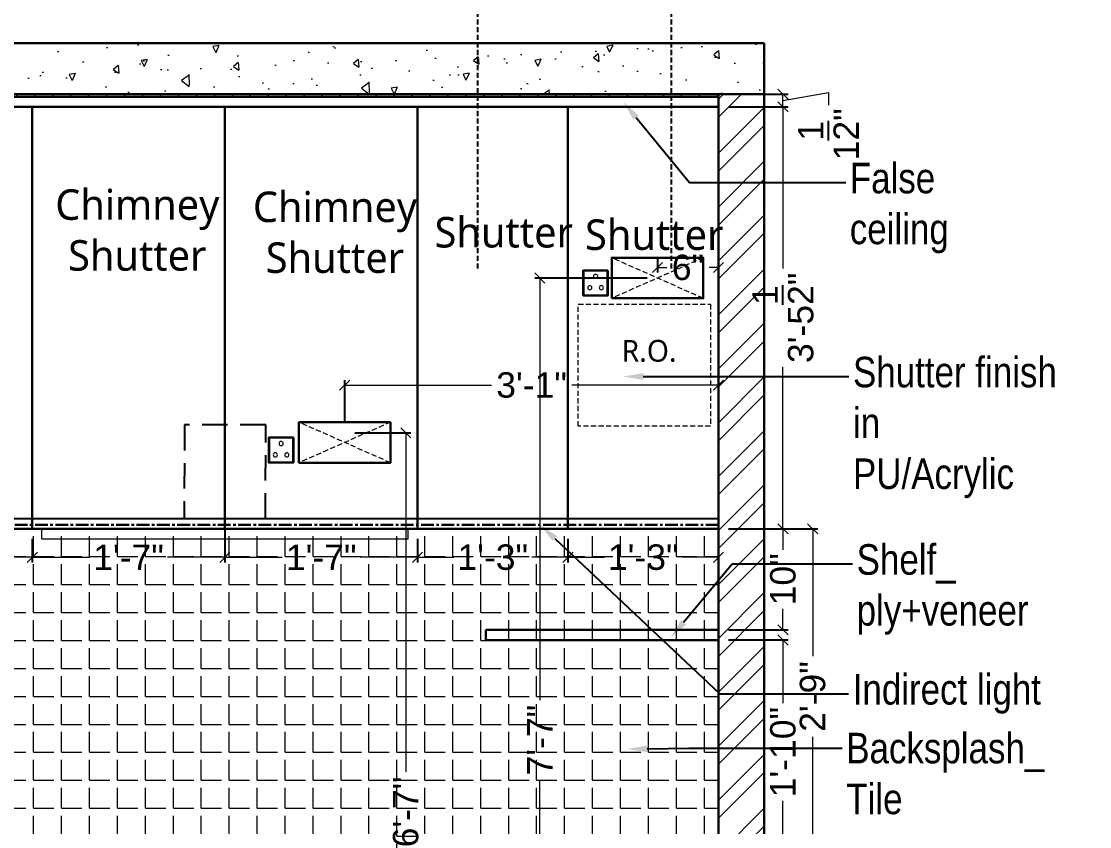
# Model space of a CAD drawing. Header units: millimetres. Extents: x 56222 to 3066687, y -650199 to -121287.
# Drawn here: x 132659.9 to 132765, y -185413.1 to -185333.9 of the extents above; entities that cross this region are included whole.
import ezdxf
from ezdxf import colors
from ezdxf.entities.mleader import LeaderData, LeaderLine
from ezdxf.math import Vec2, Vec3

# ---------------------------------------------------------------- set-up
doc = ezdxf.new("R2010")
doc.units = ezdxf.units.MM
doc.header["$MEASUREMENT"] = 0
doc.header["$PDMODE"] = 35
for name, pattern in [('00 . GROUND FLOOR$0$DASHED', [0.75, 0.5, -0.25]), ('CENTER', [2, 1.25, -0.25, 0.25, -0.25]), ('DASHED', [0.75, 0.5, -0.25]), ('DASHED2', [0.375, 0.25, -0.125])]:
    doc.linetypes.add(name, pattern=pattern)
doc.layers.get('Defpoints').update_dxf_attribs({"color": 220})
doc.layers.add('AR HATCH-7', color=7, linetype='Continuous')
for name, color, linetype, lineweight in [('dim05', 1, 'Continuous', 13), ('el', 7, 'Continuous', 20), ('ELEC-wires', 1, 'DASHED2', 13), ('FURNITURE', 32, 'Continuous', 9), ('FURNITURE-1', 252, 'Continuous', 13), ('GF FALSE CEILING', 6, 'Continuous', 35), ('hatch-rcc', 251, 'Continuous', 9), ('Labelling', 1, 'Continuous', 25), ('SECTION ( SLAB PLine )', 104, 'Continuous', 30), ('Text', 7, 'Continuous', 15), ('wall', 7, 'Continuous', 30), ('XX~SLAB ( BEAM )~ ( DIM )', 7, 'Continuous', 9)]:
    doc.layers.add(name, color=color, linetype=linetype, lineweight=lineweight)
doc.styles.add('Arial', font='arial.ttf')
doc.styles.get("Standard").update_dxf_attribs({"font": 'arial.ttf', "height": 6})
doc.styles.add('style4', font='ARIALN.TTF')
doc.dimstyles.new('ISO-25', dxfattribs={"dimtxt": 2.5, "dimasz": 1, "dimexe": 0.5, "dimexo": 1, "dimtad": 0, "dimdec": 1, "dimlunit": 4, "dimtxsty": 'Standard', "dimblk": 'OBLIQUE', "dimcen": 2.5, "dimclrd": 1, "dimclre": 1, "dimclrt": 5, "dimadec": 0, "dimazin": 0, "dimtfac": 1, "dimtdec": 1, "dimtmove": 0, "dimatfit": 3, "dimfxl": 1, "dimlwd": -1, "dimarcsym": 0})

# ---------------------------------------------------------------- blocks, each defined once
blk = doc.blocks.new('6616')
at = {"color": 242, "linetype": 'DASHED', "true_color": 0xcd2027}
for p, q in [((386784.79, -36915.77), (386775.78, -36911.78)), ((386784.79, -36911.78), (386775.78, -36915.77))]:
    blk.add_line(p, q, dxfattribs=at)
at = {"layer": 'ELEC-wires', "color": 5, "linetype": 'ByBlock', "lineweight": 30, "ltscale": 4}
blk.add_lwpolyline([(386775.78, -36911.78), (386784.79, -36911.78), (386784.79, -36915.77), (386775.78, -36915.77)], close=True, dxfattribs=at)
blk = doc.blocks.new('erfer')
at = {"layer": 'hatch-rcc', "lineweight": 30}
blk.add_lwpolyline([(1905.9, -1304.21), (1908.38, -1304.21), (1908.38, -1306.73), (1905.9, -1306.73)], close=True, dxfattribs=at)
at = {"layer": 'hatch-rcc'}
blk.add_lwpolyline([(1905.96, -1304.28), (1908.31, -1304.28), (1908.31, -1306.66), (1905.96, -1306.66)], close=True, dxfattribs=at)
for centre in [(1907.14, -1304.81), (1906.56, -1305.95), (1907.72, -1305.95)]:
    blk.add_circle(centre, 0.211, dxfattribs=at)
blk = doc.blocks.new('_Oblique')
at = {"layer": 'wall', "color": 0, "lineweight": -2}
blk.add_line((-0.5, -0.5), (0.5, 0.5), dxfattribs=at)
blk = doc.blocks.new('*D500')
at = {"layer": 'Defpoints', "color": 0, "lineweight": 30, "transparency": 16777216}
for p in [(132728.52, -185394.72), (132734.87, -185394.72), (132728.52, -185416.78)]:
    blk.add_point(p, dxfattribs=at)
at = {"layer": 'dim05', "color": 1, "linetype": 'Continuous', "lineweight": -2, "transparency": 16777216}
for p, q in [((132729.52, -185394.72), (132735.37, -185394.72)), ((132729.52, -185416.78), (132735.37, -185416.78))]:
    blk.add_line(p, q, dxfattribs=at)
at = {"layer": 'dim05', "color": 1, "linetype": 'Continuous', "transparency": 16777216}
for p, q in [((132734.87, -185394.72), (132734.87, -185400.95)), ((132734.87, -185416.78), (132734.87, -185410.55))]:
    blk.add_line(p, q, dxfattribs=at)
at = {"layer": 'dim05', "color": 1, "transparency": 16777216}
for p, rotation in [((132734.87, -185394.72), 90), ((132734.87, -185416.78), 270)]:
    blk.add_blockref('_Oblique', p, dxfattribs=dict(at, rotation=rotation))
at = {"layer": 'dim05', "color": 5, "lineweight": 25, "transparency": 16777216, "insert": (132734.87, -185405.75), "char_height": 2.5, "attachment_point": 5, "rotation": 90, "style": 'Arial'}
blk.add_mtext('1\'-10"', dxfattribs=at)
blk = doc.blocks.new('*D501')
at = {"layer": 'Defpoints', "color": 0, "lineweight": 30, "transparency": 16777216}
for p in [(132728.52, -185383.78), (132734.87, -185383.78), (132728.52, -185393.72)]:
    blk.add_point(p, dxfattribs=at)
at = {"layer": 'dim05', "color": 1, "linetype": 'Continuous', "lineweight": -2, "transparency": 16777216}
for p, q in [((132729.52, -185383.78), (132735.37, -185383.78)), ((132729.52, -185393.72), (132735.37, -185393.72))]:
    blk.add_line(p, q, dxfattribs=at)
at = {"layer": 'dim05', "color": 1, "linetype": 'Continuous', "transparency": 16777216}
for p, q in [((132734.87, -185383.78), (132734.87, -185385.84)), ((132734.87, -185393.72), (132734.87, -185391.67))]:
    blk.add_line(p, q, dxfattribs=at)
at = {"layer": 'dim05', "color": 1, "transparency": 16777216}
for p, rotation in [((132734.87, -185383.78), 90), ((132734.87, -185393.72), 270)]:
    blk.add_blockref('_Oblique', p, dxfattribs=dict(at, rotation=rotation))
at = {"layer": 'dim05', "color": 5, "lineweight": 25, "transparency": 16777216, "insert": (132734.87, -185388.75), "char_height": 2.5, "attachment_point": 5, "rotation": 90, "style": 'Arial'}
blk.add_mtext('10"', dxfattribs=at)
blk = doc.blocks.new('*D502')
at = {"layer": 'Defpoints', "color": 0, "lineweight": 30, "transparency": 16777216}
for p in [(132728.52, -185342.28), (132734.87, -185342.28), (132728.52, -185383.78)]:
    blk.add_point(p, dxfattribs=at)
at = {"layer": 'dim05', "color": 1, "linetype": 'Continuous', "lineweight": -2, "transparency": 16777216}
for p, q in [((132729.52, -185342.28), (132735.37, -185342.28)), ((132729.52, -185383.78), (132735.37, -185383.78))]:
    blk.add_line(p, q, dxfattribs=at)
at = {"layer": 'dim05', "color": 1, "linetype": 'Continuous', "transparency": 16777216}
for p, q in [((132734.87, -185342.28), (132734.87, -185358.17)), ((132734.87, -185383.78), (132734.87, -185367.89))]:
    blk.add_line(p, q, dxfattribs=at)
at = {"layer": 'dim05', "color": 1, "transparency": 16777216}
for p, rotation in [((132734.87, -185342.28), 90), ((132734.87, -185383.78), 270)]:
    blk.add_blockref('_Oblique', p, dxfattribs=dict(at, rotation=rotation))
at = {"layer": 'dim05', "color": 5, "lineweight": 25, "transparency": 16777216, "insert": (132734.87, -185363.03), "char_height": 2.5, "attachment_point": 5, "rotation": 90, "style": 'Arial'}
blk.add_mtext('3\'-5{\\H1x;\\S1/2;}"', dxfattribs=at)
blk = doc.blocks.new('*D503')
at = {"layer": 'Defpoints', "color": 0, "lineweight": 30, "transparency": 16777216}
for p in [(132728.52, -185341.03), (132734.87, -185341.03), (132728.52, -185342.28)]:
    blk.add_point(p, dxfattribs=at)
at = {"layer": 'dim05', "color": 1, "linetype": 'Continuous', "lineweight": -2, "transparency": 16777216}
for p, q in [((132729.52, -185341.03), (132735.37, -185341.03)), ((132729.52, -185342.28), (132735.37, -185342.28))]:
    blk.add_line(p, q, dxfattribs=at)
at = {"layer": 'dim05', "color": 1, "linetype": 'Continuous', "transparency": 16777216}
for p, q in [((132734.87, -185341.65), (132739.34, -185340.87)), ((132734.87, -185342.28), (132734.87, -185341.03)), ((132739.34, -185340.87), (132739.34, -185342.12))]:
    blk.add_line(p, q, dxfattribs=at)
at = {"layer": 'dim05', "color": 1, "transparency": 16777216}
for p, rotation in [((132734.87, -185341.03), 90), ((132734.87, -185342.28), 270)]:
    blk.add_blockref('_Oblique', p, dxfattribs=dict(at, rotation=rotation))
at = {"layer": 'dim05', "color": 5, "lineweight": 25, "transparency": 16777216, "insert": (132739.34, -185344.98), "char_height": 2.5, "attachment_point": 5, "rotation": 90, "style": 'Arial'}
blk.add_mtext('1{\\H1x;\\S1/2;}"', dxfattribs=at)
blk = doc.blocks.new('*D504')
at = {"layer": 'Defpoints', "color": 0, "lineweight": 30, "transparency": 16777216}
for p in [(132728.52, -185383.78), (132737.79, -185383.78), (132728.52, -185416.78)]:
    blk.add_point(p, dxfattribs=at)
at = {"layer": 'dim05', "color": 1, "linetype": 'Continuous', "lineweight": -2, "transparency": 16777216}
for p, q in [((132729.52, -185383.78), (132738.29, -185383.78)), ((132729.52, -185416.78), (132738.29, -185416.78))]:
    blk.add_line(p, q, dxfattribs=at)
at = {"layer": 'dim05', "color": 1, "linetype": 'Continuous', "transparency": 16777216}
for p, q in [((132737.79, -185383.78), (132737.79, -185396.31)), ((132737.79, -185416.78), (132737.79, -185404.25))]:
    blk.add_line(p, q, dxfattribs=at)
at = {"layer": 'dim05', "color": 1, "transparency": 16777216}
for p, rotation in [((132737.79, -185383.78), 90), ((132737.79, -185416.78), 270)]:
    blk.add_blockref('_Oblique', p, dxfattribs=dict(at, rotation=rotation))
at = {"layer": 'dim05', "color": 5, "lineweight": 25, "transparency": 16777216, "insert": (132737.79, -185400.28), "char_height": 2.5, "attachment_point": 5, "rotation": 90, "style": 'Arial'}
blk.add_mtext('2\'-9"', dxfattribs=at)
blk = doc.blocks.new('*D505')
at = {"layer": 'Defpoints', "color": 0, "lineweight": 30, "transparency": 16777216}
for p in [(132642, -185383.78), (132661, -185383.78), (132661, -185386.59)]:
    blk.add_point(p, dxfattribs=at)
at = {"layer": 'dim05', "color": 1, "linetype": 'Continuous', "lineweight": -2, "transparency": 16777216}
for p, q in [((132642, -185384.78), (132642, -185387.09)), ((132661, -185384.78), (132661, -185387.09))]:
    blk.add_line(p, q, dxfattribs=at)
at = {"layer": 'dim05', "color": 1, "linetype": 'Continuous', "transparency": 16777216}
for p, q in [((132642, -185386.59), (132647.67, -185386.59)), ((132661, -185386.59), (132655.33, -185386.59))]:
    blk.add_line(p, q, dxfattribs=at)
at = {"layer": 'dim05', "color": 1, "transparency": 16777216, "rotation": 180}
blk.add_blockref('_Oblique', (132642, -185386.59), dxfattribs=at)
at = {"layer": 'dim05', "color": 1, "transparency": 16777216}
blk.add_blockref('_Oblique', (132661, -185386.59), dxfattribs=at)
at = {"layer": 'dim05', "color": 5, "lineweight": 25, "transparency": 16777216, "insert": (132651.5, -185386.59), "char_height": 2.5, "attachment_point": 5, "style": 'Arial'}
blk.add_mtext('1\'-7"', dxfattribs=at)
blk = doc.blocks.new('*D506')
at = {"layer": 'Defpoints', "color": 0, "lineweight": 30, "transparency": 16777216}
for p in [(132679.95, -185382.78), (132661, -185383.78), (132679.95, -185386.59)]:
    blk.add_point(p, dxfattribs=at)
at = {"layer": 'dim05', "color": 1, "linetype": 'Continuous', "lineweight": -2, "transparency": 16777216}
for p, q in [((132679.95, -185383.78), (132679.95, -185387.09)), ((132661, -185384.78), (132661, -185387.09))]:
    blk.add_line(p, q, dxfattribs=at)
at = {"layer": 'dim05', "color": 1, "linetype": 'Continuous', "transparency": 16777216}
for p, q in [((132661, -185386.59), (132666.64, -185386.59)), ((132679.95, -185386.59), (132674.3, -185386.59))]:
    blk.add_line(p, q, dxfattribs=at)
at = {"layer": 'dim05', "color": 1, "transparency": 16777216, "rotation": 180}
blk.add_blockref('_Oblique', (132661, -185386.59), dxfattribs=at)
at = {"layer": 'dim05', "color": 1, "transparency": 16777216}
blk.add_blockref('_Oblique', (132679.95, -185386.59), dxfattribs=at)
at = {"layer": 'dim05', "color": 5, "lineweight": 25, "transparency": 16777216, "insert": (132670.47, -185386.59), "char_height": 2.5, "attachment_point": 5, "style": 'Arial'}
blk.add_mtext('1\'-7"', dxfattribs=at)
blk = doc.blocks.new('*D507')
at = {"layer": 'Defpoints', "color": 0, "lineweight": 30, "transparency": 16777216}
for p in [(132679.95, -185382.78), (132698.91, -185383.78), (132698.91, -185386.59)]:
    blk.add_point(p, dxfattribs=at)
at = {"layer": 'dim05', "color": 1, "linetype": 'Continuous', "lineweight": -2, "transparency": 16777216}
for p, q in [((132679.95, -185383.78), (132679.95, -185387.09)), ((132698.91, -185384.78), (132698.91, -185387.09))]:
    blk.add_line(p, q, dxfattribs=at)
at = {"layer": 'dim05', "color": 1, "linetype": 'Continuous', "transparency": 16777216}
for p, q in [((132679.95, -185386.59), (132685.6, -185386.59)), ((132698.91, -185386.59), (132693.26, -185386.59))]:
    blk.add_line(p, q, dxfattribs=at)
at = {"layer": 'dim05', "color": 1, "transparency": 16777216, "rotation": 180}
blk.add_blockref('_Oblique', (132679.95, -185386.59), dxfattribs=at)
at = {"layer": 'dim05', "color": 1, "transparency": 16777216}
blk.add_blockref('_Oblique', (132698.91, -185386.59), dxfattribs=at)
at = {"layer": 'dim05', "color": 5, "lineweight": 25, "transparency": 16777216, "insert": (132689.43, -185386.59), "char_height": 2.5, "attachment_point": 5, "style": 'Arial'}
blk.add_mtext('1\'-7"', dxfattribs=at)
blk = doc.blocks.new('*D508')
at = {"layer": 'Defpoints', "color": 0, "lineweight": 30, "transparency": 16777216}
for p in [(132698.91, -185383.78), (132713.71, -185383.78), (132713.71, -185386.59)]:
    blk.add_point(p, dxfattribs=at)
at = {"layer": 'dim05', "color": 1, "linetype": 'Continuous', "lineweight": -2, "transparency": 16777216}
for p, q in [((132698.91, -185384.78), (132698.91, -185387.09)), ((132713.71, -185384.78), (132713.71, -185387.09))]:
    blk.add_line(p, q, dxfattribs=at)
at = {"layer": 'dim05', "color": 1, "linetype": 'Continuous', "transparency": 16777216}
for p, q in [((132698.91, -185386.59), (132702.48, -185386.59)), ((132713.71, -185386.59), (132710.14, -185386.59))]:
    blk.add_line(p, q, dxfattribs=at)
at = {"layer": 'dim05', "color": 1, "transparency": 16777216, "rotation": 180}
blk.add_blockref('_Oblique', (132698.91, -185386.59), dxfattribs=at)
at = {"layer": 'dim05', "color": 1, "transparency": 16777216}
blk.add_blockref('_Oblique', (132713.71, -185386.59), dxfattribs=at)
at = {"layer": 'dim05', "color": 5, "lineweight": 25, "transparency": 16777216, "insert": (132706.31, -185386.59), "char_height": 2.5, "attachment_point": 5, "style": 'Arial'}
blk.add_mtext('1\'-3"', dxfattribs=at)
blk = doc.blocks.new('*D509')
at = {"layer": 'Defpoints', "color": 0, "lineweight": 30, "transparency": 16777216}
for p in [(132713.71, -185383.78), (132728.52, -185383.78), (132728.52, -185386.59)]:
    blk.add_point(p, dxfattribs=at)
at = {"layer": 'dim05', "color": 1, "linetype": 'Continuous', "lineweight": -2, "transparency": 16777216}
for p, q in [((132713.71, -185384.78), (132713.71, -185387.09)), ((132728.52, -185384.78), (132728.52, -185387.09))]:
    blk.add_line(p, q, dxfattribs=at)
at = {"layer": 'dim05', "color": 1, "linetype": 'Continuous', "transparency": 16777216}
for p, q in [((132713.71, -185386.59), (132717.29, -185386.59)), ((132728.52, -185386.59), (132724.95, -185386.59))]:
    blk.add_line(p, q, dxfattribs=at)
at = {"layer": 'dim05', "color": 1, "transparency": 16777216, "rotation": 180}
blk.add_blockref('_Oblique', (132713.71, -185386.59), dxfattribs=at)
at = {"layer": 'dim05', "color": 1, "transparency": 16777216}
blk.add_blockref('_Oblique', (132728.52, -185386.59), dxfattribs=at)
at = {"layer": 'dim05', "color": 5, "lineweight": 25, "transparency": 16777216, "insert": (132721.12, -185386.59), "char_height": 2.5, "attachment_point": 5, "style": 'Arial'}
blk.add_mtext('1\'-3"', dxfattribs=at)
blk = doc.blocks.new('*D552')
at = {"layer": 'Defpoints', "color": 0, "lineweight": 30, "transparency": 16777216}
for p in [(132691.74, -185374.34), (132688.88, -185453.27), (132697.75, -185453.27)]:
    blk.add_point(p, dxfattribs=at)
at = {"layer": 'dim05', "color": 1, "linetype": 'Continuous', "lineweight": -2, "transparency": 16777216}
for p, q in [((132692.74, -185374.34), (132698.25, -185374.34)), ((132689.88, -185453.27), (132698.25, -185453.27))]:
    blk.add_line(p, q, dxfattribs=at)
at = {"layer": 'dim05', "color": 1, "linetype": 'Continuous', "transparency": 16777216}
for p, q in [((132697.75, -185374.34), (132697.75, -185407.69)), ((132697.75, -185453.27), (132697.75, -185415.6))]:
    blk.add_line(p, q, dxfattribs=at)
at = {"layer": 'dim05', "color": 1, "transparency": 16777216}
for p, rotation in [((132697.75, -185374.34), 90), ((132697.75, -185453.27), 270)]:
    blk.add_blockref('_Oblique', p, dxfattribs=dict(at, rotation=rotation))
at = {"layer": 'dim05', "color": 5, "lineweight": 25, "transparency": 16777216, "insert": (132697.75, -185411.64), "char_height": 2.5, "attachment_point": 5, "rotation": 90, "style": 'Arial'}
blk.add_mtext('6\'-7"', dxfattribs=at)
blk = doc.blocks.new('*D553')
at = {"layer": 'Defpoints', "color": 0, "lineweight": 30, "transparency": 16777216}
for p in [(132728.52, -185369.65), (132728.52, -185370.8), (132691.74, -185374.34)]:
    blk.add_point(p, dxfattribs=at)
at = {"layer": 'dim05', "color": 1, "linetype": 'Continuous', "lineweight": -2, "transparency": 16777216}
for p, q in [((132691.74, -185373.34), (132691.74, -185369.15)), ((132728.52, -185369.8), (132728.52, -185369.15))]:
    blk.add_line(p, q, dxfattribs=at)
at = {"layer": 'dim05', "color": 1, "linetype": 'Continuous', "transparency": 16777216}
for p, q in [((132691.74, -185369.65), (132706.18, -185369.65)), ((132728.52, -185369.65), (132714.08, -185369.65))]:
    blk.add_line(p, q, dxfattribs=at)
at = {"layer": 'dim05', "color": 1, "transparency": 16777216, "rotation": 180}
blk.add_blockref('_Oblique', (132691.74, -185369.65), dxfattribs=at)
at = {"layer": 'dim05', "color": 1, "transparency": 16777216}
blk.add_blockref('_Oblique', (132728.52, -185369.65), dxfattribs=at)
at = {"layer": 'dim05', "color": 5, "lineweight": 25, "transparency": 16777216, "insert": (132710.13, -185369.65), "char_height": 2.5, "attachment_point": 5, "style": 'Arial'}
blk.add_mtext('3\'-1"', dxfattribs=at)
blk = doc.blocks.new('*D550')
at = {"layer": 'Defpoints', "color": 0, "lineweight": 30, "transparency": 16777216}
for p in [(132722.52, -185356.22), (132728.52, -185356.11), (132728.52, -185358.08)]:
    blk.add_point(p, dxfattribs=at)
at = {"layer": 'dim05', "color": 1, "linetype": 'Continuous', "lineweight": -2, "transparency": 16777216}
for p, q in [((132722.52, -185357.22), (132722.52, -185358.58)), ((132728.52, -185357.11), (132728.52, -185358.58))]:
    blk.add_line(p, q, dxfattribs=at)
at = {"layer": 'dim05', "color": 1, "linetype": 'Continuous', "transparency": 16777216}
for p, q in [((132722.52, -185358.08), (132723.45, -185358.08)), ((132728.52, -185358.08), (132727.59, -185358.08))]:
    blk.add_line(p, q, dxfattribs=at)
at = {"layer": 'dim05', "color": 1, "transparency": 16777216, "rotation": 180}
blk.add_blockref('_Oblique', (132722.52, -185358.08), dxfattribs=at)
at = {"layer": 'dim05', "color": 1, "transparency": 16777216}
blk.add_blockref('_Oblique', (132728.52, -185358.08), dxfattribs=at)
at = {"layer": 'dim05', "color": 5, "lineweight": 25, "transparency": 16777216, "insert": (132725.52, -185358.08), "char_height": 2.5, "attachment_point": 5, "style": 'Arial'}
blk.add_mtext('6"', dxfattribs=at)
blk = doc.blocks.new('*D551')
at = {"layer": 'Defpoints', "color": 0, "lineweight": 30, "transparency": 16777216}
for p in [(132722.52, -185359.12), (132710.94, -185450.03), (132722.52, -185450.03)]:
    blk.add_point(p, dxfattribs=at)
at = {"layer": 'dim05', "color": 1, "linetype": 'Continuous', "lineweight": -2, "transparency": 16777216}
for p, q in [((132721.52, -185359.12), (132710.44, -185359.12)), ((132721.52, -185450.03), (132710.44, -185450.03))]:
    blk.add_line(p, q, dxfattribs=at)
at = {"layer": 'dim05', "color": 1, "linetype": 'Continuous', "transparency": 16777216}
for p, q in [((132710.94, -185359.12), (132710.94, -185400.63)), ((132710.94, -185450.03), (132710.94, -185408.51))]:
    blk.add_line(p, q, dxfattribs=at)
at = {"layer": 'dim05', "color": 1, "transparency": 16777216}
for p, rotation in [((132710.94, -185359.12), 90), ((132710.94, -185450.03), 270)]:
    blk.add_blockref('_Oblique', p, dxfattribs=dict(at, rotation=rotation))
at = {"layer": 'dim05', "color": 5, "lineweight": 25, "transparency": 16777216, "insert": (132710.94, -185404.57), "char_height": 2.5, "attachment_point": 5, "rotation": 90, "style": 'Arial'}
blk.add_mtext('7\'-7"', dxfattribs=at)

msp = doc.modelspace()

# ---------------------------------------------------------------- hatches: boundary and pattern name
at = {"layer": 'AR HATCH-7', "linetype": 'CENTER', "lineweight": 15, "true_color": 0x939598}
h = msp.add_hatch(dxfattribs=at)
h.set_pattern_fill('AR-CONC', color=252, angle=225)
h.set_pattern_definition([(275, (-1917.9804, 196.8905), (-5.51551999, -4.62807079), [0.75, -8.25]), (220, (-1917.98, 196.8905), (6.29992167, -4.3376815), [0.6, -6.6]), (325.4514445, (-1918.44, 196.505), (0.78440164, -8.96575221), [0.63740192, -7.01142112]), (271.1842, (-1916.566, 195.476), (-8.71693388, -6.37613776), [1.125, -12.375]), (321.6356355, (-1917.293, 194.945), (0.2790007, -13.4971167), [0.9561034, -10.5171376]), (216.184164, (-1916.566, 195.476), (0.2790007, -13.4971167), [0.9, -9.9]), (246, (-1917.627, 195.123), (-7.06771572, -1.37382476), [0.75, -8.25]), (191, (-1917.627, 195.123), (3.40708593, -6.84808435), [0.6, -6.6]), (296.4514447, (-1918.216, 195.008), (-3.66062975, -8.22190906), [0.6374019, -7.01142112]), (262.5, (-1917.9804, 196.8905), (2.267931853, -2.439898176), [0, -6.52, 0, -6.7, 0, -6.625]), (232.5, (-1917.9804, 196.8905), (0.92872942, -4.6490945), [0, -3.82, 0, -6.37, 0, -2.525]), (192.5, (-1916.4035, 198.4674), (-3.934181673, -3.615207618), [0, -2.5, 0, -7.8, 0, -10.35]), (182.5, (-1915.6964, 199.1745), (-3.41589983, -4.83159807), [0, -3.25, 0, -5.18, 0, -7.35])])
h.paths.add_polyline_path([(132733.019, -185336.029), (132604.019, -185336.029), (132604.019, -185353.029), (132608.519, -185353.029), (132608.519, -185341.029), (132733.019, -185341.029)])
h = msp.add_hatch(dxfattribs=at)
h.set_pattern_fill('ANSI32', color=252, scale=10)
h.set_pattern_definition([(45, (-1793.4804, 211.8905), (-2.65165043, 2.65165043), []), (45, (-1791.7126, 211.8905), (-2.65165043, 2.65165043), [])])
h.paths.add_polyline_path([(132733.019, -185341.029), (132728.519, -185341.029), (132728.519, -185450.029), (132733.019, -185450.029)])
at = {"layer": 'FURNITURE', "linetype": 'CENTER', "lineweight": 15, "true_color": 0xc7c8ca, "transparency": 33554687}
h = msp.add_hatch(dxfattribs=at)
h.set_pattern_fill('ANGLE', color=9, scale=10)
h.set_pattern_definition([(0, (-1032.8718, -834.0233), (0, 2.75), [2, -0.75]), (90, (-1032.8718, -834.0233), (-2.75, 2e-16), [2, -0.75])])
h.paths.add_polyline_path([(132728.519, -185383.78), (132641.996, -185383.78), (132641.996, -185416.78), (132728.519, -185416.78)])
at = {"layer": 'GF FALSE CEILING', "linetype": 'CENTER', "lineweight": 20}
h = msp.add_hatch(dxfattribs=at)
h.set_pattern_fill('ANSI31', color=256, scale=10)
h.set_pattern_definition([(45, (-2068.5891, -752.1758), (-0.8838834765, 0.8838834765), [])])
h.paths.add_polyline_path([(132679.085, -185341.029), (132608.519, -185341.029), (132608.519, -185341.279), (132679.085, -185341.279)])
h.paths.add_polyline_path([(132703.978, -185341.029), (132679.085, -185341.029), (132679.085, -185341.279), (132703.978, -185341.279)])
h.paths.add_polyline_path([(132723.895, -185341.029), (132703.978, -185341.029), (132703.978, -185341.279), (132723.895, -185341.279)])
h.paths.add_polyline_path([(132728.519, -185341.029), (132723.895, -185341.029), (132723.895, -185341.279), (132728.519, -185341.279)])

# ---------------------------------------------------------------- linework, layer by layer
at = {"layer": 'dim05', "color": 3, "linetype": 'CENTER', "lineweight": 30}
msp.add_line((132728.519, -185383.381), (132641.996, -185383.381), dxfattribs=at)
at = {"layer": 'FURNITURE', "lineweight": 30}
for p, q in [((132660.996, -185342.279), (132660.996, -185383.78)), ((132679.952, -185383.78), (132679.952, -185342.279)), ((132698.907, -185342.279), (132698.907, -185383.78)), ((132713.713, -185342.279), (132713.713, -185383.78))]:
    msp.add_line(p, q, dxfattribs=at)
at = {"layer": 'FURNITURE', "lineweight": -3}
msp.add_line((132641.996, -185382.78), (132728.519, -185382.78), dxfattribs=at)
at = {"layer": 'FURNITURE', "lineweight": 30}
for points in [[(132641.996, -185342.279), (132728.519, -185342.279), (132728.519, -185383.78), (132641.996, -185383.78)], [(132705.639, -185393.724), (132728.519, -185393.724), (132728.519, -185394.724), (132705.639, -185394.724)]]:
    msp.add_lwpolyline(points, close=True, dxfattribs=at)
at = {"layer": 'FURNITURE', "linetype": 'DASHED'}
msp.add_lwpolyline([(132714.727, -185361.699), (132727.727, -185361.699), (132727.727, -185373.699), (132714.727, -185373.699)], close=True, dxfattribs=at)
at = {"layer": 'FURNITURE', "color": 18, "linetype": 'DASHED2', "lineweight": 25, "ltscale": 10, "true_color": 0x000000}
msp.add_lwpolyline([(132675.952, -185382.78), (132683.952, -185382.78), (132683.971, -185373.569), (132675.971, -185373.569)], close=True, dxfattribs=at)
at = {"layer": 'FURNITURE'}
msp.add_lwpolyline([(132661.952, -185383.78), (132697.952, -185383.78), (132697.952, -185384.795), (132661.952, -185384.795)], close=True, dxfattribs=at)
at = {"layer": 'FURNITURE-1', "color": 252, "linetype": '00 . GROUND FLOOR$0$DASHED', "lineweight": 25, "true_color": 0x939598}
for points in [[(132704.838, -185358.179), (132704.838, -185315.11), (132712.682, -185315.11)], [(132723.895, -185358.179), (132723.895, -185315.11), (132731.738, -185315.11)]]:
    msp.add_lwpolyline(points, dxfattribs=at)
at = {"layer": 'SECTION ( SLAB PLine )', "color": 1}
for p, q in [((132733.019, -185336.029), (132604.019, -185336.029)), ((132733.019, -185336.029), (132733.019, -185341.029)), ((132733.019, -185341.029), (132608.519, -185341.029))]:
    msp.add_line(p, q, dxfattribs=at)
at = {"layer": 'SECTION ( SLAB PLine )', "color": 6}
for p, q in [((132728.519, -185341.279), (132608.519, -185341.279)), ((132728.519, -185342.279), (132608.519, -185342.279))]:
    msp.add_line(p, q, dxfattribs=at)
at = {"layer": 'XX~SLAB ( BEAM )~ ( DIM )', "lineweight": 30}
for p, q in [((132728.519, -185450.029), (132728.519, -185341.029)), ((132733.019, -185341.029), (132733.019, -185450.029))]:
    msp.add_line(p, q, dxfattribs=at)

# ---------------------------------------------------------------- block references
at = {"layer": 'el', "color": 1, "transparency": 33554687, "xscale": -1, "rotation": 180.0000000001202}
for p in [(-254057.768, -222272.893), (-254088.543, -222289.067)]:
    msp.add_blockref('6616', p, dxfattribs=at)
at = {"layer": 'FURNITURE-1', "transparency": 33554687, "xscale": -0.9762505880272067, "yscale": 0.9762505880272067, "zscale": 0.9762505880272067}
for p in [(134578.275, -184085.133), (134547.329, -184101.578)]:
    msp.add_blockref('erfer', p, dxfattribs=at)

# ---------------------------------------------------------------- texts
at = {"layer": 'Labelling', "color": 1, "char_height": 3, "width": 16.1646, "attachment_point": 5, "style": 'Arial'}
for s, insert in [('{\\fMalgun Gothic|b0|i0|c0|p34;Chimney\\PShutter}', (132671.334, -185354.412)), ('{\\fMalgun Gothic|b0|i0|c0|p34;Chimney\\PShutter}', (132690.783, -185354.634)), ('{\\fMalgun Gothic|b0|i0|c0|p34;Shutter}', (132707.395, -185354.634)), ('{\\fMalgun Gothic|b0|i0|c0|p34;Shutter}', (132722.201, -185354.873))]:
    msp.add_mtext(s, dxfattribs=dict(at, insert=insert))
at = {"layer": 'Text', "ltscale": 20, "insert": (132718.983, -185365.205, 0.259), "char_height": 2.14365, "width": 39.27782, "attachment_point": 1}
msp.add_mtext('{\\fMalgun Gothic|b0|i0|c0|p34;\\C1;R.O.}', dxfattribs=at)

# ---------------------------------------------------------------- dimensions: what is measured, and where the dimension line sits
at = {"layer": 'dim05', "color": 27, "lineweight": 25, "true_color": 0x7d5120}
for base, p1, p2, override, picture, middle in [((132734.86903409, -185341.029331858), (132728.519384631, -185342.279331858), (132728.519384631, -185341.029331858), {"dimtxsty": 'Arial', "dimtmove": 1}, '*D503', (132739.340051228, -185342.748991685)), ((132697.75, -185453.274), (132691.744, -185374.343), (132688.883, -185453.274), {"dimtxsty": 'Arial'}, '*D552', (132697.75, -185411.645))]:
    dim = msp.add_linear_dim(base=base, p1=p1, p2=p2, angle=90, dimstyle='ISO-25', override=override, dxfattribs=at)
    dim.commit()
    dim.dimension.update_dxf_attribs({"geometry": picture, "text_midpoint": middle, "dimtype": 160})
for base, p1, p2, override, picture, middle in [((132734.869, -185342.279), (132728.519, -185383.78), (132728.519, -185342.279), {"dimtxsty": 'Arial', "dimtmove": 1}, '*D502', (132734.869, -185363.029)), ((132710.935, -185450.029), (132722.519, -185359.115), (132722.519, -185450.029), {"dimtxsty": 'Arial'}, '*D551', (132710.935, -185404.572)), ((132734.869, -185383.78), (132728.519, -185393.724), (132728.519, -185383.78), {"dimtxsty": 'Arial', "dimtmove": 1}, '*D501', (132734.869, -185388.752)), ((132737.785, -185383.78), (132728.519, -185416.78), (132728.519, -185383.78), {"dimtxsty": 'Arial', "dimtmove": 1}, '*D504', (132737.785, -185400.28)), ((132734.869, -185394.724), (132728.519, -185416.78), (132728.519, -185394.724), {"dimtxsty": 'Arial', "dimtmove": 1}, '*D500', (132734.869, -185405.752))]:
    dim = msp.add_linear_dim(base=base, p1=p1, p2=p2, angle=90, dimstyle='ISO-25', override=override, dxfattribs=at)
    dim.commit()
    dim.dimension.update_dxf_attribs({"geometry": picture, "text_midpoint": middle})
for base, p1, p2, override, picture, middle in [((132728.519, -185358.084), (132722.519, -185356.222), (132728.519, -185356.108), {"dimtxsty": 'Arial'}, '*D550', (132725.519, -185358.084)), ((132728.519, -185369.647), (132691.744, -185374.343), (132728.519, -185370.802), {"dimtxsty": 'Arial'}, '*D553', (132710.132, -185369.647)), ((132679.952, -185386.592), (132660.996, -185383.78), (132679.952, -185382.78), {"dimtxsty": 'Arial', "dimtmove": 1}, '*D506', (132670.474, -185386.592)), ((132698.907, -185386.592), (132679.952, -185382.78), (132698.907, -185383.78), {"dimtxsty": 'Arial', "dimtmove": 1}, '*D507', (132689.429, -185386.592)), ((132660.996, -185386.592), (132641.996, -185383.78), (132660.996, -185383.78), {"dimtxsty": 'Arial', "dimtmove": 1}, '*D505', (132651.496, -185386.592)), ((132713.713, -185386.592), (132698.907, -185383.78), (132713.713, -185383.78), {"dimtxsty": 'Arial', "dimtmove": 1}, '*D508', (132706.31, -185386.592)), ((132728.519, -185386.592), (132713.713, -185383.78), (132728.519, -185383.78), {"dimtxsty": 'Arial', "dimtmove": 1}, '*D509', (132721.116, -185386.592))]:
    dim = msp.add_linear_dim(base=base, p1=p1, p2=p2, dimstyle='ISO-25', override=override, dxfattribs=at)
    dim.commit()
    dim.dimension.update_dxf_attribs({"geometry": picture, "text_midpoint": middle})

# ---------------------------------------------------------------- leaders
at = {"layer": 'Text', "color": 1, "lineweight": 0, "ltscale": 20}
ml = msp.add_multileader_mtext('Standard', dxfattribs=at)
ml.set_content('False \\Pceiling', color=1, style='style4')
ml.set_leader_properties()
ml.build(insert=Vec2(0, 0))
ml.multileader.update_dxf_attribs({"dogleg_length": 2.025, "arrow_head_size": 2})
ctx = ml.context
ctx.base_point, ctx.char_height, ctx.arrow_head_size, ctx.landing_gap_size, ctx.plane_origin = Vec3(132741.045, -185349.726), 3, 2, 0.4, Vec3(132679.475, -185349.726)
notes = []
notes.append((ctx, [(0, (1, 1, 0), (132725.66, -185349.726), (1, 0), 15.385, [(0, [(132719.139, -185341.785)], 0, [])])]))
ctx.mtext.insert = Vec3(132741.445, -185347.785)
ml = msp.add_multileader_mtext('Standard', dxfattribs=at)
ml.set_content('Shutter finish \\Pin \\PPU/Acrylic ', color=1, style='style4')
ml.set_leader_properties()
ml.build(insert=Vec2(0, 0))
ml.multileader.update_dxf_attribs({"dogleg_length": 2.025, "arrow_head_size": 2})
ctx = ml.context
ctx.base_point, ctx.char_height, ctx.arrow_head_size, ctx.landing_gap_size, ctx.plane_origin = Vec3(132741.359, -185368.807), 3, 2, 0.4, Vec3(132679.475, -185368.807)
notes.append((ctx, [(0, (1, 1, 0), (132738.608, -185368.807), (1, 0), 2.751, [(0, [(132719.124, -185368.807)], 0, [])])]))
ctx.mtext.insert = Vec3(132741.759, -185366.866)
ml = msp.add_multileader_mtext('Standard', dxfattribs=at)
ml.set_content('Indirect light', color=1, style='style4')
ml.set_leader_properties()
ml.build(insert=Vec2(0, 0))
ml.multileader.update_dxf_attribs({"dogleg_length": 2.025, "arrow_head_size": 2})
ctx = ml.context
ctx.base_point, ctx.char_height, ctx.arrow_head_size, ctx.landing_gap_size, ctx.plane_origin = Vec3(132741.33, -185400.016, 0.078), 3, 2, 0.4, Vec3(132671.66, -185403.035, 0.078)
notes.append((ctx, [(0, (1, 1, 0), (132728.663, -185400.016, 0.078), (1, 0), 12.667, [(0, [(132710.952, -185383.364, 0.078)], 0, [])])]))
ctx.mtext.insert = Vec3(132741.73, -185398.075, 0.078)
ml = msp.add_multileader_mtext('Standard', dxfattribs=at)
ml.set_content('Shelf_\\Pply+veneer', color=1, style='style4')
ml.set_leader_properties()
ml.build(insert=Vec2(0, 0))
ml.multileader.update_dxf_attribs({"dogleg_length": 2.025, "arrow_head_size": 2})
ctx = ml.context
ctx.base_point, ctx.char_height, ctx.arrow_head_size, ctx.landing_gap_size, ctx.plane_origin = Vec3(132741.717, -185387.241, 0.078), 3, 2, 0.4, Vec3(132671.66, -185392.455, 0.078)
notes.append((ctx, [(0, (1, 1, 0), (132729.873, -185387.241, 0.078), (1, 0), 11.845, [(0, [(132723.809, -185394.509, 0.078)], 0, [])])]))
ctx.mtext.insert = Vec3(132742.117, -185385.3, 0.078)
ml = msp.add_multileader_mtext('Standard', dxfattribs=at)
ml.set_content('Backsplash_\\PTile', color=1, style='style4')
ml.set_leader_properties()
ml.build(insert=Vec2(0, 0))
ml.multileader.update_dxf_attribs({"dogleg_length": 2.025, "arrow_head_size": 2})
ctx = ml.context
ctx.base_point, ctx.char_height, ctx.arrow_head_size, ctx.landing_gap_size, ctx.plane_origin = Vec3(132740.697, -185405.378, 0.078), 3, 2, 0.4, Vec3(132671.66, -185405.765, 0.078)
notes.append((ctx, [(0, (1, 1, 0), (132725.61, -185405.378, 0.078), (1, 0), 15.087, [(0, [(132719.508, -185405.452, 0.078)], 0, [])])]))
ctx.mtext.insert = Vec3(132741.097, -185403.854, 0.078)
for ctx, leaders in notes:
    for number, flags, end, landing, length, lines in leaders:
        leader = LeaderData()
        leader.index, (leader.has_last_leader_line, leader.has_dogleg_vector, leader.attachment_direction) = number, flags
        leader.last_leader_point, leader.dogleg_vector, leader.dogleg_length = Vec3(end), Vec3(landing), length
        for number, points, colour, breaks in lines:
            line = LeaderLine()
            line.index, line.vertices, line.color, line.breaks = number, Vec3.list(points), colors.encode_raw_color(colour), breaks
            leader.lines.append(line)
        ctx.leaders.append(leader)

doc.saveas('drawing.dxf')
